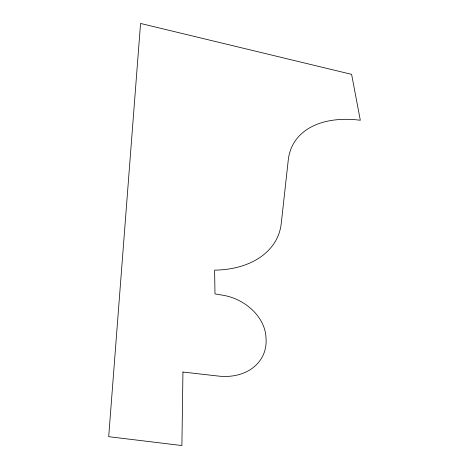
<?xml version="1.0" encoding="UTF-8"?>
<svg xmlns="http://www.w3.org/2000/svg" width="469" height="469" viewBox="0 0 469 469"><rect width="100%" height="100%" fill="white"/><g stroke="black" fill="none" stroke-linecap="round" stroke-linejoin="round"><path stroke-width="0.7" d="M182.945 372.04L181.89 445.55L108.691 436.68L140.553 23.45L351.609 74.354L360.309 120.252A106.006 64.839 29.9 0 0 288.277 159.917L281.242 223.531A94.193 64.616 20.9 0 1 214.609 270.132L214.984 293.905L223.01 295.247A44.485 34.513 26.6 0 1 265.987 337.856A53.032 41.354 26 0 1 218.308 376.062L182.945 372.04"/></g></svg>
